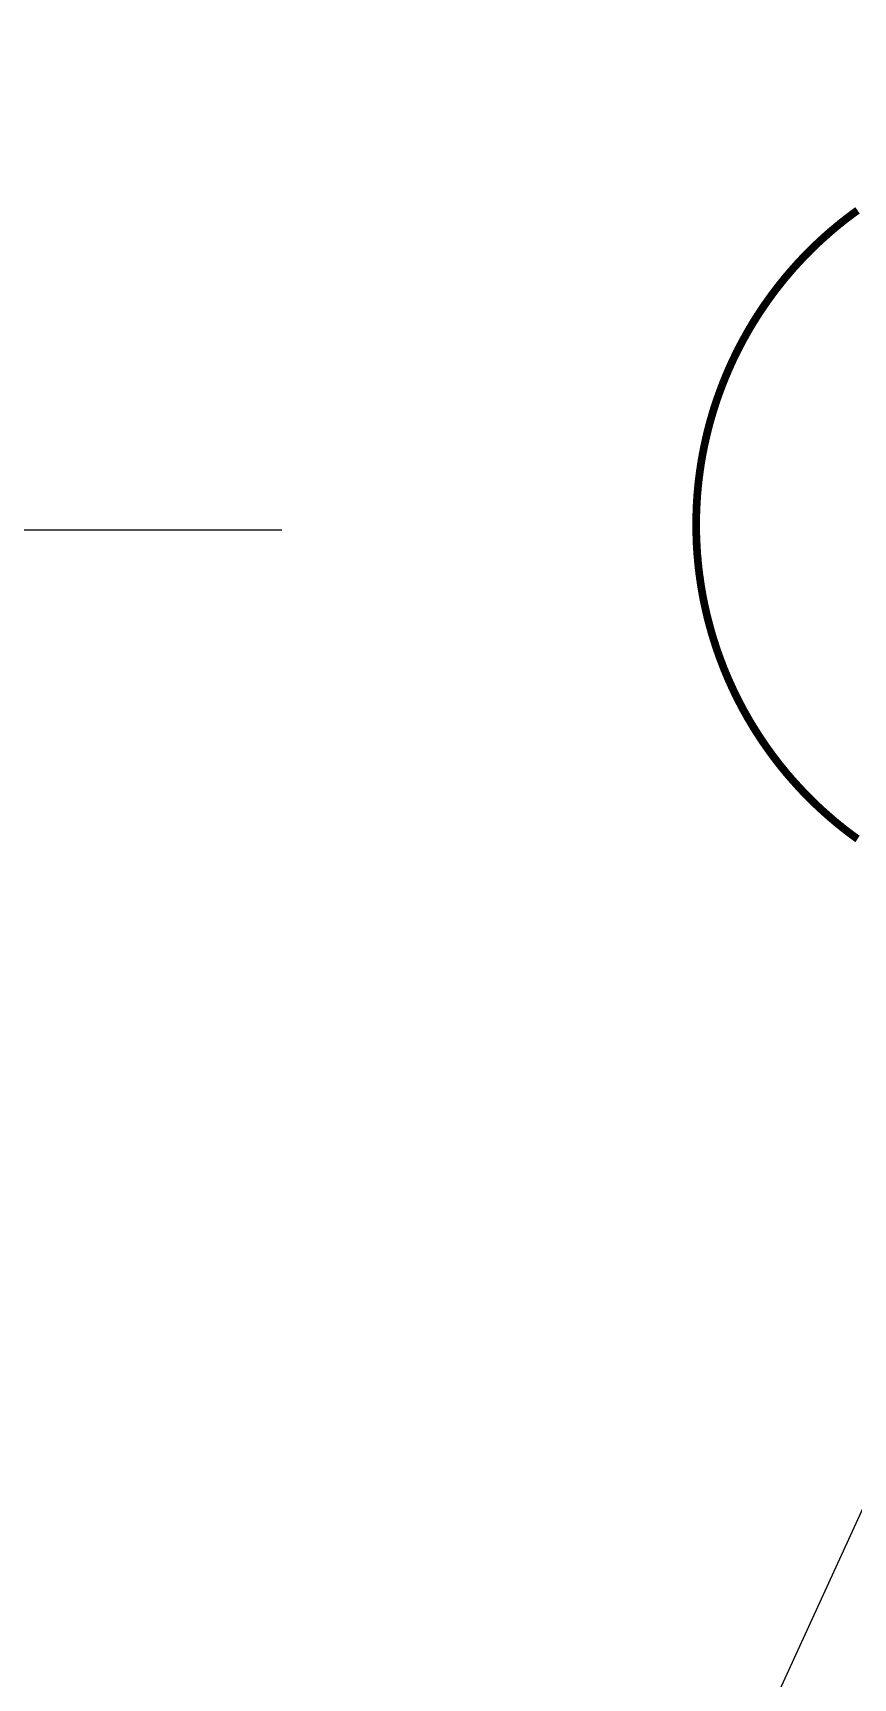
# Model space of a CAD drawing. Header units: millimetres. Extents: x 37412591 to 74834139, y 4258245 to 8527567.
# Drawn here: x 37415565.4 to 37415584.57, y 4261227.16 to 4261265.56 of the extents above; entities that cross this region are included whole.
import ezdxf

# ---------------------------------------------------------------- set-up
doc = ezdxf.new("R2010")
doc.units = ezdxf.units.MM
for name, color, linetype in [('6号煤底板等高线', 7, 'Continuous'), ('TREE_LAYER', 7, 'Continuous'), ('钻孔', 7, 'Continuous')]:
    doc.layers.add(name, color=color, linetype=linetype)

# ---------------------------------------------------------------- blocks, each defined once
blk = doc.blocks.new('SUB_BLK_19')
at = {"color": 0, "const_width": 0.01}
blk.add_lwpolyline([(-0.2888, 0.4053), (-0.2898, 0.4046), (-0.2909, 0.4039), (-0.2919, 0.4031), (-0.2929, 0.4024), (-0.2939, 0.4017), (-0.2949, 0.4009), (-0.2959, 0.4002), (-0.2969, 0.3994), (-0.2979, 0.3987), (-0.2989, 0.3979), (-0.2999, 0.3972), (-0.3009, 0.3964), (-0.3019, 0.3957), (-0.3029, 0.3949), (-0.3039, 0.3942), (-0.3048, 0.3934), (-0.3058, 0.3926), (-0.3068, 0.3919), (-0.3078, 0.3911), (-0.3088, 0.3903), (-0.3098, 0.3895), (-0.3107, 0.3887), (-0.3117, 0.388), (-0.3127, 0.3872), (-0.3136, 0.3864), (-0.3146, 0.3856), (-0.3156, 0.3848), (-0.3165, 0.384), (-0.3175, 0.3832), (-0.3185, 0.3824), (-0.3194, 0.3816), (-0.3204, 0.3808), (-0.3213, 0.38), (-0.3223, 0.3792), (-0.3232, 0.3784), (-0.3242, 0.3776), (-0.3251, 0.3768), (-0.3261, 0.3759), (-0.327, 0.3751), (-0.3279, 0.3743), (-0.3289, 0.3735), (-0.3298, 0.3726), (-0.3308, 0.3718), (-0.3317, 0.371), (-0.3326, 0.3702), (-0.3335, 0.3693), (-0.3345, 0.3685), (-0.3354, 0.3676), (-0.3363, 0.3668), (-0.3372, 0.3659), (-0.3381, 0.3651), (-0.3391, 0.3642), (-0.34, 0.3634), (-0.3409, 0.3625), (-0.3418, 0.3617), (-0.3427, 0.3608), (-0.3436, 0.36), (-0.3445, 0.3591), (-0.3454, 0.3582), (-0.3463, 0.3574), (-0.3472, 0.3565), (-0.3481, 0.3556), (-0.349, 0.3547), (-0.3499, 0.3539), (-0.3508, 0.353), (-0.3516, 0.3521), (-0.3525, 0.3512), (-0.3534, 0.3503), (-0.3543, 0.3494), (-0.3552, 0.3485), (-0.356, 0.3477), (-0.3569, 0.3468), (-0.3578, 0.3459), (-0.3586, 0.345), (-0.3595, 0.3441), (-0.3604, 0.3432), (-0.3612, 0.3423), (-0.3621, 0.3413), (-0.3629, 0.3404), (-0.3638, 0.3395), (-0.3646, 0.3386), (-0.3655, 0.3377), (-0.3663, 0.3368), (-0.3672, 0.3359), (-0.368, 0.3349), (-0.3689, 0.334), (-0.3697, 0.3331), (-0.3705, 0.3321), (-0.3714, 0.3312), (-0.3722, 0.3303), (-0.373, 0.3293), (-0.3738, 0.3284), (-0.3747, 0.3275), (-0.3755, 0.3265), (-0.3763, 0.3256), (-0.3771, 0.3246), (-0.3779, 0.3237), (-0.3787, 0.3227), (-0.3795, 0.3218), (-0.3804, 0.3208), (-0.3812, 0.3199), (-0.382, 0.3189), (-0.3828, 0.318), (-0.3836, 0.317), (-0.3844, 0.316), (-0.3851, 0.3151), (-0.3859, 0.3141), (-0.3867, 0.3131), (-0.3875, 0.3122), (-0.3883, 0.3112), (-0.3891, 0.3102), (-0.3898, 0.3092), (-0.3906, 0.3083), (-0.3914, 0.3073), (-0.3922, 0.3063), (-0.3929, 0.3053), (-0.3937, 0.3043), (-0.3945, 0.3033), (-0.3952, 0.3023), (-0.396, 0.3013), (-0.3967, 0.3004), (-0.3975, 0.2994), (-0.3982, 0.2984), (-0.399, 0.2974), (-0.3997, 0.2964), (-0.4005, 0.2954), (-0.4012, 0.2943), (-0.4019, 0.2933), (-0.4027, 0.2923), (-0.4034, 0.2913), (-0.4041, 0.2903), (-0.4049, 0.2893), (-0.4056, 0.2883), (-0.4063, 0.2873), (-0.407, 0.2862), (-0.4078, 0.2852), (-0.4085, 0.2842), (-0.4092, 0.2832), (-0.4099, 0.2821), (-0.4106, 0.2811), (-0.4113, 0.2801), (-0.412, 0.279), (-0.4127, 0.278), (-0.4134, 0.277), (-0.4141, 0.2759), (-0.4148, 0.2749), (-0.4155, 0.2739), (-0.4162, 0.2728), (-0.4169, 0.2718), (-0.4175, 0.2707), (-0.4182, 0.2697), (-0.4189, 0.2686), (-0.4196, 0.2676), (-0.4202, 0.2665), (-0.4209, 0.2655), (-0.4216, 0.2644), (-0.4222, 0.2633), (-0.4229, 0.2623), (-0.4236, 0.2612), (-0.4242, 0.2602), (-0.4249, 0.2591), (-0.4255, 0.258), (-0.4262, 0.257), (-0.4268, 0.2559), (-0.4274, 0.2548), (-0.4281, 0.2537), (-0.4287, 0.2527), (-0.4294, 0.2516), (-0.43, 0.2505), (-0.4306, 0.2494), (-0.4312, 0.2484), (-0.4319, 0.2473), (-0.4325, 0.2462), (-0.4331, 0.2451), (-0.4337, 0.244), (-0.4343, 0.2429), (-0.4349, 0.2418), (-0.4355, 0.2407), (-0.4362, 0.2397), (-0.4368, 0.2386), (-0.4374, 0.2375), (-0.4379, 0.2364), (-0.4385, 0.2353), (-0.4391, 0.2342), (-0.4397, 0.2331), (-0.4403, 0.232), (-0.4409, 0.2309), (-0.4415, 0.2298), (-0.442, 0.2286), (-0.4426, 0.2275), (-0.4432, 0.2264), (-0.4438, 0.2253), (-0.4443, 0.2242), (-0.4449, 0.2231), (-0.4454, 0.222), (-0.446, 0.2208), (-0.4466, 0.2197), (-0.4471, 0.2186), (-0.4477, 0.2175), (-0.4482, 0.2164), (-0.4487, 0.2152), (-0.4493, 0.2141), (-0.4498, 0.213), (-0.4504, 0.2119), (-0.4509, 0.2107), (-0.4514, 0.2096), (-0.4519, 0.2085), (-0.4525, 0.2073), (-0.453, 0.2062), (-0.4535, 0.2051), (-0.454, 0.2039), (-0.4545, 0.2028), (-0.455, 0.2016), (-0.4556, 0.2005), (-0.4561, 0.1994), (-0.4566, 0.1982), (-0.4571, 0.1971), (-0.4575, 0.1959), (-0.458, 0.1948), (-0.4585, 0.1936), (-0.459, 0.1925), (-0.4595, 0.1913), (-0.46, 0.1902), (-0.4605, 0.189), (-0.4609, 0.1879), (-0.4614, 0.1867), (-0.4619, 0.1855), (-0.4623, 0.1844), (-0.4628, 0.1832), (-0.4633, 0.1821), (-0.4637, 0.1809), (-0.4642, 0.1797), (-0.4646, 0.1786), (-0.4651, 0.1774), (-0.4655, 0.1762), (-0.466, 0.1751), (-0.4664, 0.1739), (-0.4668, 0.1727), (-0.4673, 0.1716), (-0.4677, 0.1704), (-0.4681, 0.1692), (-0.4686, 0.1681), (-0.469, 0.1669), (-0.4694, 0.1657), (-0.4698, 0.1645), (-0.4702, 0.1633), (-0.4707, 0.1622), (-0.4711, 0.161), (-0.4715, 0.1598), (-0.4719, 0.1586), (-0.4723, 0.1574), (-0.4727, 0.1563), (-0.4731, 0.1551), (-0.4734, 0.1539), (-0.4738, 0.1527), (-0.4742, 0.1515), (-0.4746, 0.1503), (-0.475, 0.1491), (-0.4754, 0.1479), (-0.4757, 0.1467), (-0.4761, 0.1456), (-0.4765, 0.1444), (-0.4768, 0.1432), (-0.4772, 0.142), (-0.4775, 0.1408), (-0.4779, 0.1396), (-0.4783, 0.1384), (-0.4786, 0.1372), (-0.4789, 0.136), (-0.4793, 0.1348), (-0.4796, 0.1336), (-0.48, 0.1324), (-0.4803, 0.1312), (-0.4806, 0.13), (-0.481, 0.1288), (-0.4813, 0.1275), (-0.4816, 0.1263), (-0.4819, 0.1251), (-0.4822, 0.1239), (-0.4826, 0.1227), (-0.4829, 0.1215), (-0.4832, 0.1203), (-0.4835, 0.1191), (-0.4838, 0.1179), (-0.4841, 0.1167), (-0.4844, 0.1154), (-0.4847, 0.1142), (-0.4849, 0.113), (-0.4852, 0.1118), (-0.4855, 0.1106), (-0.4858, 0.1094), (-0.4861, 0.1081), (-0.4863, 0.1069), (-0.4866, 0.1057), (-0.4869, 0.1045), (-0.4871, 0.1033), (-0.4874, 0.102), (-0.4877, 0.1008), (-0.4879, 0.0996), (-0.4882, 0.0984), (-0.4884, 0.0972), (-0.4887, 0.0959), (-0.4889, 0.0947), (-0.4891, 0.0935), (-0.4894, 0.0923), (-0.4896, 0.091), (-0.4899, 0.0898), (-0.4901, 0.0886), (-0.4903, 0.0873), (-0.4905, 0.0861), (-0.4907, 0.0849), (-0.491, 0.0837), (-0.4912, 0.0824), (-0.4914, 0.0812), (-0.4916, 0.08), (-0.4918, 0.0787), (-0.492, 0.0775), (-0.4922, 0.0763), (-0.4924, 0.075), (-0.4926, 0.0738), (-0.4928, 0.0726), (-0.4929, 0.0713), (-0.4931, 0.0701), (-0.4933, 0.0689), (-0.4935, 0.0676), (-0.4937, 0.0664), (-0.4938, 0.0651), (-0.494, 0.0639), (-0.4941, 0.0627), (-0.4943, 0.0614), (-0.4945, 0.0602), (-0.4946, 0.059), (-0.4948, 0.0577), (-0.4949, 0.0565), (-0.4951, 0.0552), (-0.4952, 0.054), (-0.4953, 0.0527), (-0.4955, 0.0515), (-0.4956, 0.0503), (-0.4957, 0.049), (-0.4959, 0.0478), (-0.496, 0.0465), (-0.4961, 0.0453), (-0.4962, 0.0441), (-0.4963, 0.0428), (-0.4964, 0.0416), (-0.4966, 0.0403), (-0.4967, 0.0391), (-0.4968, 0.0378), (-0.4969, 0.0366), (-0.497, 0.0353), (-0.497, 0.0341), (-0.4971, 0.0328), (-0.4972, 0.0316), (-0.4973, 0.0304), (-0.4974, 0.0291), (-0.4975, 0.0279), (-0.4975, 0.0266), (-0.4976, 0.0254), (-0.4977, 0.0241), (-0.4977, 0.0229), (-0.4978, 0.0216), (-0.4979, 0.0204), (-0.4979, 0.0191), (-0.498, 0.0179), (-0.498, 0.0166), (-0.498, 0.0154), (-0.4981, 0.0141), (-0.4981, 0.0129), (-0.4982, 0.0116), (-0.4982, 0.0104), (-0.4982, 0.0091), (-0.4983, 0.0079), (-0.4983, 0.0066), (-0.4983, 0.0054), (-0.4983, 0.0041), (-0.4983, 0.0029), (-0.4983, 0.0017), (-0.4983, 0.0004), (-0.4984, -0.0007), (-0.4984, -0.002), (-0.4984, -0.0032), (-0.4983, -0.0045), (-0.4983, -0.0057), (-0.4983, -0.007), (-0.4983, -0.0082), (-0.4983, -0.0095), (-0.4983, -0.0107), (-0.4983, -0.012), (-0.4982, -0.0132), (-0.4982, -0.0145), (-0.4982, -0.0157), (-0.4981, -0.017), (-0.4981, -0.0182), (-0.4981, -0.0195), (-0.498, -0.0207), (-0.498, -0.022), (-0.4979, -0.0232), (-0.4979, -0.0245), (-0.4978, -0.0257), (-0.4977, -0.027), (-0.4977, -0.0282), (-0.4976, -0.0295), (-0.4975, -0.0307), (-0.4975, -0.032), (-0.4974, -0.0332), (-0.4973, -0.0344), (-0.4972, -0.0357), (-0.4971, -0.0369), (-0.497, -0.0382), (-0.497, -0.0394), (-0.4969, -0.0407), (-0.4968, -0.0419), (-0.4967, -0.0432), (-0.4966, -0.0444), (-0.4964, -0.0457), (-0.4963, -0.0469), (-0.4962, -0.0481), (-0.4961, -0.0494), (-0.496, -0.0506), (-0.4959, -0.0519), (-0.4957, -0.0531), (-0.4956, -0.0544), (-0.4955, -0.0556), (-0.4953, -0.0568), (-0.4952, -0.0581), (-0.4951, -0.0593), (-0.4949, -0.0606), (-0.4948, -0.0618), (-0.4946, -0.063), (-0.4945, -0.0643), (-0.4943, -0.0655), (-0.4942, -0.0668), (-0.494, -0.068), (-0.4938, -0.0692), (-0.4937, -0.0705), (-0.4935, -0.0717), (-0.4933, -0.0729), (-0.4931, -0.0742), (-0.4929, -0.0754), (-0.4928, -0.0767), (-0.4926, -0.0779), (-0.4924, -0.0791), (-0.4922, -0.0804), (-0.492, -0.0816), (-0.4918, -0.0828), (-0.4916, -0.0841), (-0.4914, -0.0853), (-0.4912, -0.0865), (-0.491, -0.0877), (-0.4907, -0.089), (-0.4905, -0.0902), (-0.4903, -0.0914), (-0.4901, -0.0927), (-0.4899, -0.0939), (-0.4896, -0.0951), (-0.4894, -0.0963), (-0.4892, -0.0976), (-0.4889, -0.0988), (-0.4887, -0.1), (-0.4884, -0.1012), (-0.4882, -0.1025), (-0.4879, -0.1037), (-0.4877, -0.1049), (-0.4874, -0.1061), (-0.4871, -0.1074), (-0.4869, -0.1086), (-0.4866, -0.1098), (-0.4863, -0.111), (-0.4861, -0.1122), (-0.4858, -0.1135), (-0.4855, -0.1147), (-0.4852, -0.1159), (-0.485, -0.1171), (-0.4847, -0.1183), (-0.4844, -0.1195), (-0.4841, -0.1208), (-0.4838, -0.122), (-0.4835, -0.1232), (-0.4832, -0.1244), (-0.4829, -0.1256), (-0.4826, -0.1268), (-0.4822, -0.128), (-0.4819, -0.1292), (-0.4816, -0.1304), (-0.4813, -0.1316), (-0.481, -0.1328), (-0.4806, -0.1341), (-0.4803, -0.1353), (-0.48, -0.1365), (-0.4796, -0.1377), (-0.4793, -0.1389), (-0.479, -0.1401), (-0.4786, -0.1413), (-0.4783, -0.1425), (-0.4779, -0.1437), (-0.4776, -0.1449), (-0.4772, -0.1461), (-0.4768, -0.1473), (-0.4765, -0.1484), (-0.4761, -0.1496), (-0.4757, -0.1508), (-0.4754, -0.152), (-0.475, -0.1532), (-0.4746, -0.1544), (-0.4742, -0.1556), (-0.4738, -0.1568), (-0.4735, -0.158), (-0.4731, -0.1592), (-0.4727, -0.1603), (-0.4723, -0.1615), (-0.4719, -0.1627), (-0.4715, -0.1639), (-0.4711, -0.1651), (-0.4707, -0.1663), (-0.4702, -0.1674), (-0.4698, -0.1686), (-0.4694, -0.1698), (-0.469, -0.171), (-0.4686, -0.1721), (-0.4682, -0.1733), (-0.4677, -0.1745), (-0.4673, -0.1757), (-0.4669, -0.1768), (-0.4664, -0.178), (-0.466, -0.1792), (-0.4655, -0.1803), (-0.4651, -0.1815), (-0.4646, -0.1827), (-0.4642, -0.1838), (-0.4637, -0.185), (-0.4633, -0.1862), (-0.4628, -0.1873), (-0.4624, -0.1885), (-0.4619, -0.1896), (-0.4614, -0.1908), (-0.4609, -0.192), (-0.4605, -0.1931), (-0.46, -0.1943), (-0.4595, -0.1954), (-0.459, -0.1966), (-0.4585, -0.1977), (-0.458, -0.1989), (-0.4576, -0.2), (-0.4571, -0.2012), (-0.4566, -0.2023), (-0.4561, -0.2034), (-0.4556, -0.2046), (-0.4551, -0.2057), (-0.4545, -0.2069), (-0.454, -0.208), (-0.4535, -0.2092), (-0.453, -0.2103), (-0.4525, -0.2114), (-0.452, -0.2126), (-0.4514, -0.2137), (-0.4509, -0.2148), (-0.4504, -0.216), (-0.4498, -0.2171), (-0.4493, -0.2182), (-0.4488, -0.2193), (-0.4482, -0.2205), (-0.4477, -0.2216), (-0.4471, -0.2227), (-0.4466, -0.2238), (-0.446, -0.2249), (-0.4455, -0.2261), (-0.4449, -0.2272), (-0.4443, -0.2283), (-0.4438, -0.2294), (-0.4432, -0.2305), (-0.4426, -0.2316), (-0.4421, -0.2327), (-0.4415, -0.2338), (-0.4409, -0.235), (-0.4403, -0.2361), (-0.4397, -0.2372), (-0.4391, -0.2383), (-0.4385, -0.2394), (-0.438, -0.2405), (-0.4374, -0.2416), (-0.4368, -0.2427), (-0.4362, -0.2437), (-0.4356, -0.2448), (-0.4349, -0.2459), (-0.4343, -0.247), (-0.4337, -0.2481), (-0.4331, -0.2492), (-0.4325, -0.2503), (-0.4319, -0.2514), (-0.4313, -0.2525), (-0.4306, -0.2535), (-0.43, -0.2546), (-0.4294, -0.2557), (-0.4287, -0.2568), (-0.4281, -0.2578), (-0.4275, -0.2589), (-0.4268, -0.26), (-0.4262, -0.2611), (-0.4255, -0.2621), (-0.4249, -0.2632), (-0.4242, -0.2643), (-0.4236, -0.2653), (-0.4229, -0.2664), (-0.4222, -0.2674), (-0.4216, -0.2685), (-0.4209, -0.2696), (-0.4202, -0.2706), (-0.4196, -0.2717), (-0.4189, -0.2727), (-0.4182, -0.2738), (-0.4175, -0.2748), (-0.4169, -0.2759), (-0.4162, -0.2769), (-0.4155, -0.2779), (-0.4148, -0.279), (-0.4141, -0.28), (-0.4134, -0.2811), (-0.4127, -0.2821), (-0.412, -0.2831), (-0.4113, -0.2842), (-0.4106, -0.2852), (-0.4099, -0.2862), (-0.4092, -0.2873), (-0.4085, -0.2883), (-0.4078, -0.2893), (-0.4071, -0.2903), (-0.4063, -0.2913), (-0.4056, -0.2924), (-0.4049, -0.2934), (-0.4042, -0.2944), (-0.4034, -0.2954), (-0.4027, -0.2964), (-0.402, -0.2974), (-0.4012, -0.2984), (-0.4005, -0.2994), (-0.3997, -0.3005), (-0.399, -0.3015), (-0.3982, -0.3025), (-0.3975, -0.3035), (-0.3967, -0.3044), (-0.396, -0.3054), (-0.3952, -0.3064), (-0.3945, -0.3074), (-0.3937, -0.3084), (-0.3929, -0.3094), (-0.3922, -0.3104), (-0.3914, -0.3114), (-0.3906, -0.3124), (-0.3899, -0.3133), (-0.3891, -0.3143), (-0.3883, -0.3153), (-0.3875, -0.3163), (-0.3867, -0.3172), (-0.3859, -0.3182), (-0.3852, -0.3192), (-0.3844, -0.3201), (-0.3836, -0.3211), (-0.3828, -0.3221), (-0.382, -0.323), (-0.3812, -0.324), (-0.3804, -0.3249), (-0.3796, -0.3259), (-0.3788, -0.3268), (-0.3779, -0.3278), (-0.3771, -0.3287), (-0.3763, -0.3297), (-0.3755, -0.3306), (-0.3747, -0.3316), (-0.3739, -0.3325), (-0.373, -0.3334), (-0.3722, -0.3344), (-0.3714, -0.3353), (-0.3705, -0.3362), (-0.3697, -0.3372), (-0.3689, -0.3381), (-0.368, -0.339), (-0.3672, -0.3399), (-0.3663, -0.3409), (-0.3655, -0.3418), (-0.3646, -0.3427), (-0.3638, -0.3436), (-0.3629, -0.3445), (-0.3621, -0.3454), (-0.3612, -0.3463), (-0.3604, -0.3473), (-0.3595, -0.3482), (-0.3586, -0.3491), (-0.3578, -0.35), (-0.3569, -0.3509), (-0.356, -0.3518), (-0.3552, -0.3526), (-0.3543, -0.3535), (-0.3534, -0.3544), (-0.3525, -0.3553), (-0.3517, -0.3562), (-0.3508, -0.3571), (-0.3499, -0.358), (-0.349, -0.3588), (-0.3481, -0.3597), (-0.3472, -0.3606), (-0.3463, -0.3615), (-0.3454, -0.3623), (-0.3445, -0.3632), (-0.3436, -0.3641), (-0.3427, -0.3649), (-0.3418, -0.3658), (-0.3409, -0.3666), (-0.34, -0.3675), (-0.3391, -0.3683), (-0.3382, -0.3692), (-0.3372, -0.37), (-0.3363, -0.3709), (-0.3354, -0.3717), (-0.3345, -0.3726), (-0.3336, -0.3734), (-0.3326, -0.3742), (-0.3317, -0.3751), (-0.3308, -0.3759), (-0.3298, -0.3767), (-0.3289, -0.3776), (-0.328, -0.3784), (-0.327, -0.3792), (-0.3261, -0.38), (-0.3251, -0.3809), (-0.3242, -0.3817), (-0.3232, -0.3825), (-0.3223, -0.3833), (-0.3213, -0.3841), (-0.3204, -0.3849), (-0.3194, -0.3857), (-0.3185, -0.3865), (-0.3175, -0.3873), (-0.3166, -0.3881), (-0.3156, -0.3889), (-0.3146, -0.3897), (-0.3137, -0.3905), (-0.3127, -0.3913), (-0.3117, -0.3921), (-0.3107, -0.3928), (-0.3098, -0.3936), (-0.3088, -0.3944), (-0.3078, -0.3952), (-0.3068, -0.396), (-0.3058, -0.3967), (-0.3049, -0.3975), (-0.3039, -0.3983), (-0.3029, -0.399), (-0.3019, -0.3998), (-0.3009, -0.4005), (-0.2999, -0.4013), (-0.2989, -0.402), (-0.2979, -0.4028), (-0.2969, -0.4035), (-0.2959, -0.4043), (-0.2949, -0.405), (-0.2939, -0.4058), (-0.2929, -0.4065), (-0.2919, -0.4072), (-0.2909, -0.408), (-0.2899, -0.4087), (-0.2888, -0.4094)], dxfattribs=at)

msp = doc.modelspace()

# ---------------------------------------------------------------- linework, layer by layer
at = {"layer": '6号煤底板等高线', "elevation": 2453.774}
msp.add_lwpolyline([(37415435.814, 4260646.696), (37415439.307, 4260781.213), (37415459.102, 4260912.351), (37415476.422, 4260979.158), (37415498.691, 4261050.913), (37415545.703, 4261152.36), (37415567.972, 4261194.423), (37415595.189, 4261253.806), (37415647.15, 4261347.83), (37415699.11, 4261454.225), (37415768.391, 4261602.684), (37415817.877, 4261711.554), (37415874.786, 4261840.218), (37415914.375, 4261914.447)], dxfattribs=at)
at = {"layer": '钻孔', "elevation": 2455.061}
msp.add_lwpolyline([(37415571.222, 4261253.95), (37415496.509, 4261253.95)], dxfattribs=at)

# ---------------------------------------------------------------- block references
at = {"layer": 'TREE_LAYER', "color": 0, "xscale": 17.9901123046875, "yscale": 18.00727844238281, "zscale": 0.0010000000002037}
msp.add_blockref('SUB_BLK_19', (37415589.865, 4261254.115, 3255.226), dxfattribs=at)
msp.add_blockref('SUB_BLK_19', (37415589.865, 4261254.115, 3255.226), dxfattribs=at)

doc.saveas('drawing.dxf')
